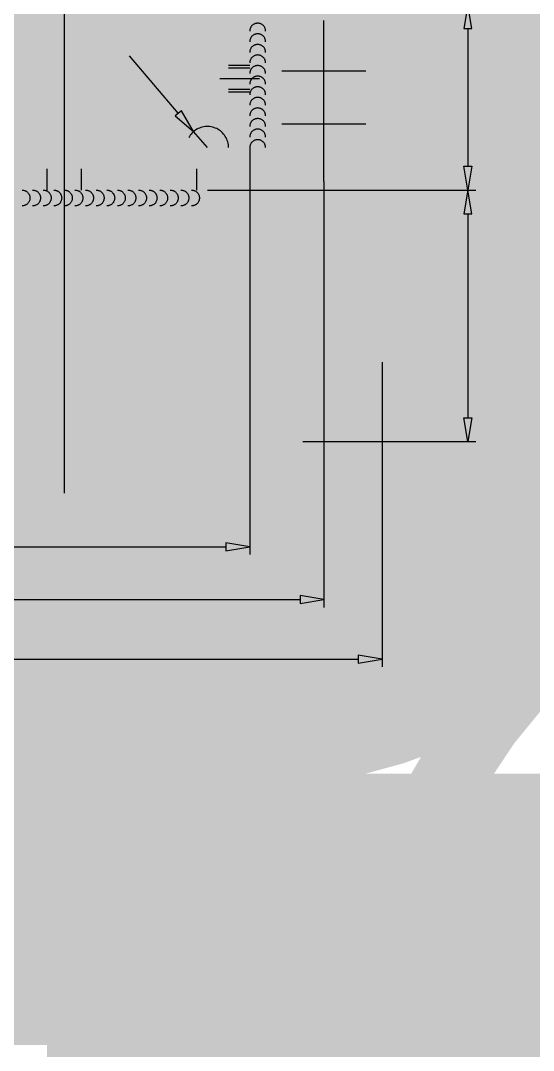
# Model space of a CAD drawing. Extents: x -0.42 to 4.47, y 1.12 to 4.63.
# Drawn here: x 0.605 to 1.207, y 2.684 to 3.892 of the extents above; entities that cross this region are included whole.
import ezdxf

# ---------------------------------------------------------------- set-up
doc = ezdxf.new("R2010")
doc.units = 0
doc.linetypes.add('1', pattern=[50.8, 31.75, -6.35, 6.35, -6.35])
doc.linetypes.add('2', pattern=[15, 12, -3])
doc.layers.get('0').update_dxf_attribs({"linetype": 'CONTINUOUS'})

msp = doc.modelspace()

# ---------------------------------------------------------------- linework, layer by layer
at = {"color": 7, "const_width": 1.415}
for points in [[(0.3148, 3.9262), (0.2838, 3.8952)], [(0.9981, 3.9262), (0.3148, 3.9262)], [(0.9981, 3.9262), (1.0292, 3.8952)], [(1.3435, 3.9262), (1.3746, 3.9262)], [(1.3435, 3.9262), (1.3435, 3.3982)], [(1.3746, 3.9262), (1.3746, 3.3982)], [(0.4391, 3.9107), (0.4391, 3.743)], [(0.4391, 3.9107), (0.4639, 3.9107)], [(0.4639, 3.9107), (0.4639, 3.743)], [(0.849, 3.9107), (0.849, 3.743)], [(0.8739, 3.9107), (0.849, 3.9107)], [(0.8739, 3.9107), (0.8739, 3.743)], [(1.3746, 3.9107), (3.5487, 3.9107)], [(0.2838, 3.4914), (0.2838, 3.8952)], [(1.0292, 3.4914), (1.0292, 3.8952)], [(1.3435, 3.8952), (1.3746, 3.8952)], [(0.3785, 3.8331), (0.3784, 3.8349), (0.3782, 3.8367), (0.3779, 3.8385), (0.3775, 3.8403), (0.3769, 3.8421), (0.3762, 3.8438), (0.3754, 3.8455), (0.3745, 3.847), (0.3734, 3.8486), (0.3723, 3.85), (0.3711, 3.8514), (0.3698, 3.8527), (0.3683, 3.8539), (0.3669, 3.8549), (0.3653, 3.8559), (0.3637, 3.8568), (0.362, 3.8575), (0.3602, 3.8582), (0.3585, 3.8587), (0.3567, 3.8591), (0.3549, 3.8593), (0.353, 3.8594), (0.3512, 3.8594), (0.3493, 3.8593), (0.3475, 3.8591), (0.3457, 3.8587), (0.3439, 3.8582), (0.3422, 3.8575), (0.3405, 3.8568), (0.3389, 3.8559), (0.3373, 3.8549), (0.3358, 3.8539), (0.3344, 3.8527), (0.3331, 3.8514), (0.3319, 3.85), (0.3307, 3.8486), (0.3297, 3.847), (0.3288, 3.8455), (0.328, 3.8438), (0.3273, 3.8421), (0.3267, 3.8403), (0.3263, 3.8385), (0.3259, 3.8367), (0.3257, 3.8331)], [(0.9344, 3.8331), (0.9345, 3.8349), (0.9347, 3.8367), (0.935, 3.8385), (0.9355, 3.8403), (0.936, 3.8421), (0.9367, 3.8438), (0.9375, 3.8455), (0.9384, 3.847), (0.9395, 3.8486), (0.9406, 3.85), (0.9418, 3.8514), (0.9432, 3.8527), (0.9446, 3.8539), (0.9461, 3.8549), (0.9476, 3.8559), (0.9493, 3.8568), (0.9509, 3.8575), (0.9527, 3.8582), (0.9544, 3.8587), (0.9562, 3.8591), (0.9581, 3.8593), (0.9599, 3.8594), (0.9618, 3.8594), (0.9636, 3.8593), (0.9654, 3.8591), (0.9672, 3.8587), (0.969, 3.8582), (0.9707, 3.8575), (0.9724, 3.8568), (0.974, 3.8559), (0.9756, 3.8549), (0.9771, 3.8539), (0.9785, 3.8527), (0.9798, 3.8514), (0.9811, 3.85), (0.9822, 3.8486), (0.9832, 3.847), (0.9841, 3.8455), (0.985, 3.8438), (0.9856, 3.8421), (0.9862, 3.8403), (0.9867, 3.8385), (0.987, 3.8367), (0.9872, 3.8331)], [(0.3257, 3.8331), (0.3257, 3.7709)], [(0.3785, 3.7709), (0.3785, 3.8331)], [(0.9344, 3.7709), (0.9344, 3.8331)], [(0.9872, 3.8331), (0.9872, 3.7709)], [(0.4639, 3.7865), (0.4391, 3.7865)], [(0.8739, 3.7865), (0.849, 3.7865)], [(0.3785, 3.7709), (0.3784, 3.7691), (0.3782, 3.7673), (0.3779, 3.7655), (0.3775, 3.7637), (0.3769, 3.7619), (0.3762, 3.7602), (0.3754, 3.7585), (0.3745, 3.757), (0.3734, 3.7554), (0.3723, 3.754), (0.3711, 3.7526), (0.3698, 3.7513), (0.3683, 3.7501), (0.3669, 3.7491), (0.3653, 3.7481), (0.3637, 3.7472), (0.362, 3.7465), (0.3602, 3.7458), (0.3585, 3.7453), (0.3567, 3.7449), (0.3549, 3.7447), (0.353, 3.7446), (0.3512, 3.7446), (0.3493, 3.7447), (0.3475, 3.7449), (0.3457, 3.7453), (0.3439, 3.7458), (0.3422, 3.7465), (0.3405, 3.7472), (0.3389, 3.7481), (0.3373, 3.7491), (0.3358, 3.7501), (0.3344, 3.7513), (0.3331, 3.7526), (0.3319, 3.754), (0.3307, 3.7554), (0.3297, 3.757), (0.3288, 3.7585), (0.328, 3.7602), (0.3273, 3.7619), (0.3267, 3.7637), (0.3263, 3.7655), (0.3259, 3.7673), (0.3257, 3.7709)], [(0.9344, 3.7709), (0.9345, 3.7691), (0.9347, 3.7673), (0.935, 3.7655), (0.9355, 3.7637), (0.936, 3.7619), (0.9367, 3.7602), (0.9375, 3.7585), (0.9384, 3.757), (0.9395, 3.7554), (0.9406, 3.754), (0.9418, 3.7526), (0.9432, 3.7513), (0.9446, 3.7501), (0.9461, 3.7491), (0.9476, 3.7481), (0.9493, 3.7472), (0.9509, 3.7465), (0.9527, 3.7458), (0.9544, 3.7453), (0.9562, 3.7449), (0.9581, 3.7447), (0.9599, 3.7446), (0.9618, 3.7446), (0.9636, 3.7447), (0.9654, 3.7449), (0.9672, 3.7453), (0.969, 3.7458), (0.9707, 3.7465), (0.9724, 3.7472), (0.974, 3.7481), (0.9756, 3.7491), (0.9771, 3.7501), (0.9785, 3.7513), (0.9798, 3.7526), (0.9811, 3.754), (0.9822, 3.7554), (0.9832, 3.757), (0.9841, 3.7585), (0.985, 3.7602), (0.9856, 3.7619), (0.9862, 3.7637), (0.9867, 3.7655), (0.987, 3.7673), (0.9872, 3.7709)], [(0.4391, 3.743), (0.4392, 3.7395), (0.4395, 3.7361), (0.4401, 3.7327), (0.441, 3.7293), (0.4421, 3.726), (0.4434, 3.7228), (0.4449, 3.7197), (0.4466, 3.7167), (0.4485, 3.7138), (0.4507, 3.711), (0.453, 3.7085), (0.4555, 3.7061), (0.4582, 3.7038), (0.461, 3.7018), (0.4639, 3.7), (0.467, 3.6983), (0.4701, 3.6969), (0.4734, 3.6957), (0.4767, 3.6948), (0.4801, 3.6941), (0.4836, 3.6936), (0.4887, 3.6933)], [(0.4639, 3.743), (0.464, 3.7413), (0.4641, 3.7395), (0.4644, 3.7378), (0.4649, 3.7361), (0.4654, 3.7345), (0.466, 3.7329), (0.4668, 3.7313), (0.4677, 3.7298), (0.4686, 3.7284), (0.4697, 3.727), (0.4709, 3.7257), (0.4721, 3.7245), (0.4735, 3.7234), (0.4749, 3.7224), (0.4763, 3.7215), (0.4779, 3.7207), (0.4794, 3.72), (0.4811, 3.7194), (0.4827, 3.7189), (0.4844, 3.7185), (0.4862, 3.7183), (0.4887, 3.7181)], [(0.849, 3.743), (0.849, 3.7413), (0.8488, 3.7395), (0.8485, 3.7378), (0.8481, 3.7361), (0.8475, 3.7345), (0.8469, 3.7329), (0.8461, 3.7313), (0.8452, 3.7298), (0.8443, 3.7284), (0.8432, 3.727), (0.8421, 3.7257), (0.8408, 3.7245), (0.8395, 3.7234), (0.8381, 3.7224), (0.8366, 3.7215), (0.8351, 3.7207), (0.8335, 3.72), (0.8319, 3.7194), (0.8302, 3.7189), (0.8285, 3.7185), (0.8268, 3.7183), (0.8242, 3.7181)], [(0.8739, 3.743), (0.8737, 3.7395), (0.8734, 3.7361), (0.8728, 3.7327), (0.8719, 3.7293), (0.8709, 3.726), (0.8696, 3.7228), (0.8681, 3.7197), (0.8663, 3.7167), (0.8644, 3.7138), (0.8622, 3.711), (0.8599, 3.7085), (0.8574, 3.7061), (0.8548, 3.7038), (0.852, 3.7018), (0.849, 3.7), (0.846, 3.6983), (0.8428, 3.6969), (0.8395, 3.6957), (0.8362, 3.6948), (0.8328, 3.6941), (0.8294, 3.6936), (0.8242, 3.6933)], [(0.8242, 3.7181), (0.4887, 3.7181)], [(0.8242, 3.6933), (0.4887, 3.6933)], [(1.3746, 3.6933), (3.6729, 3.6933)], [(1.3746, 3.6747), (1.3932, 3.6933)], [(0.3769, 3.3982), (0.2838, 3.4914)], [(0.936, 3.3982), (1.0292, 3.4914)], [(1.3435, 3.4914), (1.3746, 3.4914)], [(0.936, 3.3982), (0.3769, 3.3982)], [(1.3435, 3.3982), (1.3746, 3.3982)], [(1.3435, 3.0087), (1.3435, 2.2633)], [(1.3435, 3.0087), (1.3746, 3.0087)], [(1.3746, 3.0087), (1.3746, 2.2633)], [(1.3435, 2.9777), (1.3746, 2.9777)], [(1.3746, 2.8721), (1.3932, 2.8535)], [(1.3746, 2.8535), (3.6729, 2.8535)], [(1.3746, 2.8286), (3.6729, 2.8286)], [(1.6883, 2.6562), (1.6869, 2.6562), (1.6855, 2.656), (1.6841, 2.6558), (1.6827, 2.6555), (1.6814, 2.655), (1.68, 2.6545), (1.6788, 2.6539), (1.6776, 2.6532), (1.6764, 2.6524), (1.6753, 2.6515), (1.6742, 2.6506), (1.6733, 2.6496), (1.6724, 2.6485), (1.6715, 2.6473), (1.6708, 2.6461), (1.6701, 2.6449), (1.6695, 2.6436), (1.6691, 2.6423), (1.6687, 2.6409), (1.6684, 2.6396), (1.6682, 2.6382), (1.6681, 2.6367), (1.6681, 2.6353), (1.6682, 2.6339), (1.6684, 2.6325), (1.6687, 2.6312), (1.6691, 2.6298), (1.6695, 2.6285), (1.6701, 2.6272), (1.6708, 2.626), (1.6715, 2.6248), (1.6724, 2.6236), (1.6733, 2.6225), (1.6742, 2.6215), (1.6753, 2.6206), (1.6764, 2.6197), (1.6776, 2.6189), (1.6788, 2.6182), (1.68, 2.6176), (1.6814, 2.6171), (1.6827, 2.6166), (1.6841, 2.6163), (1.6855, 2.6161), (1.6883, 2.6159)], [(1.738, 2.6562), (1.6883, 2.6562)], [(1.738, 2.6562), (1.7394, 2.6562), (1.7408, 2.656), (1.7422, 2.6558), (1.7435, 2.6555), (1.7449, 2.655), (1.7462, 2.6545), (1.7474, 2.6539), (1.7487, 2.6532), (1.7498, 2.6524), (1.7509, 2.6515), (1.752, 2.6506), (1.753, 2.6496), (1.7539, 2.6485), (1.7547, 2.6473), (1.7554, 2.6461), (1.7561, 2.6449), (1.7567, 2.6436), (1.7572, 2.6423), (1.7575, 2.6409), (1.7578, 2.6396), (1.758, 2.6382), (1.7581, 2.6367), (1.7581, 2.6353), (1.758, 2.6339), (1.7578, 2.6325), (1.7575, 2.6312), (1.7572, 2.6298), (1.7567, 2.6285), (1.7561, 2.6272), (1.7554, 2.626), (1.7547, 2.6248), (1.7539, 2.6236), (1.753, 2.6225), (1.752, 2.6215), (1.7509, 2.6206), (1.7498, 2.6197), (1.7487, 2.6189), (1.7474, 2.6182), (1.7462, 2.6176), (1.7449, 2.6171), (1.7435, 2.6166), (1.7422, 2.6163), (1.7408, 2.6161), (1.738, 2.6159)], [(1.8746, 2.6562), (1.8732, 2.6562), (1.8718, 2.656), (1.8704, 2.6558), (1.869, 2.6555), (1.8677, 2.655), (1.8664, 2.6545), (1.8651, 2.6539), (1.8639, 2.6532), (1.8627, 2.6524), (1.8616, 2.6515), (1.8606, 2.6506), (1.8596, 2.6496), (1.8587, 2.6485), (1.8579, 2.6473), (1.8571, 2.6461), (1.8565, 2.6449), (1.8559, 2.6436), (1.8554, 2.6423), (1.855, 2.6409), (1.8547, 2.6396), (1.8545, 2.6382), (1.8544, 2.6367), (1.8544, 2.6353), (1.8545, 2.6339), (1.8547, 2.6325), (1.855, 2.6312), (1.8554, 2.6298), (1.8559, 2.6285), (1.8565, 2.6272), (1.8571, 2.626), (1.8579, 2.6248), (1.8587, 2.6236), (1.8596, 2.6225), (1.8606, 2.6215), (1.8616, 2.6206), (1.8627, 2.6197), (1.8639, 2.6189), (1.8651, 2.6182), (1.8664, 2.6176), (1.8677, 2.6171), (1.869, 2.6166), (1.8704, 2.6163), (1.8718, 2.6161), (1.8746, 2.6159)], [(1.9243, 2.6562), (1.8746, 2.6562)], [(1.6883, 2.6159), (1.738, 2.6159)], [(1.8746, 2.6159), (1.9243, 2.6159)], [(1.3746, 2.4435), (3.6729, 2.4435)], [(1.3746, 2.4186), (3.6729, 2.4186)], [(1.3746, 2.4), (1.3932, 2.4186)], [(1.3435, 2.2944), (1.3746, 2.2944)], [(1.3435, 2.2633), (1.3746, 2.2633)]]:
    msp.add_lwpolyline(points, dxfattribs=at)
at = {"color": 1, "linetype": '1'}
for points in [[(0.6565, 3.3377), (0.6565, 4.016)], [(0.9608, 3.7034), (0.9608, 3.892)], [(0.9608, 3.7214), (0.9608, 3.8823)], [(0.9116, 3.8331), (1.01, 3.8331)], [(0.8855, 3.8238), (0.8387, 3.8238)], [(0.9116, 3.7709), (1.01, 3.7709)]]:
    msp.add_lwpolyline(points, dxfattribs=at)
at = {"color": 5}
for points in [[(1.1251, 3.8828), (1.1344, 3.8828), (1.1297, 3.9107), (1.1297, 3.9107), (1.1251, 3.8828)], [(0.8925, 3.8796), (0.8925, 3.8803), (0.8924, 3.8809), (0.8923, 3.8816), (0.8921, 3.8822), (0.8919, 3.8828), (0.8917, 3.8834), (0.8914, 3.884), (0.8911, 3.8846), (0.8907, 3.8851), (0.8903, 3.8856), (0.8899, 3.8861), (0.8894, 3.8866), (0.8889, 3.887), (0.8884, 3.8874), (0.8878, 3.8877), (0.8873, 3.888), (0.8867, 3.8883), (0.8861, 3.8885), (0.8854, 3.8887), (0.8848, 3.8888), (0.8842, 3.8889), (0.8835, 3.889), (0.8829, 3.889), (0.8822, 3.8889), (0.8816, 3.8888), (0.8809, 3.8887), (0.8803, 3.8885), (0.8797, 3.8883), (0.8791, 3.888), (0.8785, 3.8877), (0.878, 3.8874), (0.8775, 3.887), (0.877, 3.8866), (0.8765, 3.8861), (0.8761, 3.8856), (0.8757, 3.8851), (0.8753, 3.8846), (0.875, 3.884), (0.8747, 3.8834), (0.8744, 3.8828), (0.8742, 3.8822), (0.8741, 3.8816), (0.874, 3.8809), (0.8739, 3.8796)], [(1.1297, 3.8828), (1.1297, 3.7212)], [(0.8925, 3.8672), (0.8925, 3.8679), (0.8924, 3.8685), (0.8923, 3.8692), (0.8921, 3.8698), (0.8919, 3.8704), (0.8917, 3.871), (0.8914, 3.8716), (0.8911, 3.8722), (0.8907, 3.8727), (0.8903, 3.8732), (0.8899, 3.8737), (0.8894, 3.8741), (0.8889, 3.8746), (0.8884, 3.8749), (0.8878, 3.8753), (0.8873, 3.8756), (0.8867, 3.8759), (0.8861, 3.8761), (0.8854, 3.8763), (0.8848, 3.8764), (0.8842, 3.8765), (0.8835, 3.8765), (0.8829, 3.8765), (0.8822, 3.8765), (0.8816, 3.8764), (0.8809, 3.8763), (0.8803, 3.8761), (0.8797, 3.8759), (0.8791, 3.8756), (0.8785, 3.8753), (0.878, 3.8749), (0.8775, 3.8746), (0.877, 3.8741), (0.8765, 3.8737), (0.8761, 3.8732), (0.8757, 3.8727), (0.8753, 3.8722), (0.875, 3.8716), (0.8747, 3.871), (0.8744, 3.8704), (0.8742, 3.8698), (0.8741, 3.8692), (0.874, 3.8685), (0.8739, 3.8672)], [(0.8925, 3.8548), (0.8925, 3.8555), (0.8924, 3.8561), (0.8923, 3.8567), (0.8921, 3.8574), (0.8919, 3.858), (0.8917, 3.8586), (0.8914, 3.8592), (0.8911, 3.8597), (0.8907, 3.8603), (0.8903, 3.8608), (0.8899, 3.8613), (0.8894, 3.8617), (0.8889, 3.8621), (0.8884, 3.8625), (0.8878, 3.8629), (0.8873, 3.8632), (0.8867, 3.8634), (0.8861, 3.8637), (0.8854, 3.8638), (0.8848, 3.864), (0.8842, 3.8641), (0.8835, 3.8641), (0.8829, 3.8641), (0.8822, 3.8641), (0.8816, 3.864), (0.8809, 3.8638), (0.8803, 3.8637), (0.8797, 3.8634), (0.8791, 3.8632), (0.8785, 3.8629), (0.878, 3.8625), (0.8775, 3.8621), (0.877, 3.8617), (0.8765, 3.8613), (0.8761, 3.8608), (0.8757, 3.8603), (0.8753, 3.8597), (0.875, 3.8592), (0.8747, 3.8586), (0.8744, 3.858), (0.8742, 3.8574), (0.8741, 3.8567), (0.874, 3.8561), (0.8739, 3.8548)], [(0.7901, 3.7833), (0.733, 3.8509)], [(0.8925, 3.8424), (0.8925, 3.843), (0.8924, 3.8437), (0.8923, 3.8443), (0.8921, 3.8449), (0.8919, 3.8456), (0.8917, 3.8462), (0.8914, 3.8468), (0.8911, 3.8473), (0.8907, 3.8479), (0.8903, 3.8484), (0.8899, 3.8488), (0.8894, 3.8493), (0.8889, 3.8497), (0.8884, 3.8501), (0.8878, 3.8504), (0.8873, 3.8508), (0.8867, 3.851), (0.8861, 3.8512), (0.8854, 3.8514), (0.8848, 3.8516), (0.8842, 3.8516), (0.8835, 3.8517), (0.8829, 3.8517), (0.8822, 3.8516), (0.8816, 3.8516), (0.8809, 3.8514), (0.8803, 3.8512), (0.8797, 3.851), (0.8791, 3.8508), (0.8785, 3.8504), (0.878, 3.8501), (0.8775, 3.8497), (0.877, 3.8493), (0.8765, 3.8488), (0.8761, 3.8484), (0.8757, 3.8479), (0.8753, 3.8473), (0.875, 3.8468), (0.8747, 3.8462), (0.8744, 3.8456), (0.8742, 3.8449), (0.8741, 3.8443), (0.874, 3.8437), (0.8739, 3.8424)], [(0.8925, 3.83), (0.8925, 3.8306), (0.8924, 3.8313), (0.8923, 3.8319), (0.8921, 3.8325), (0.8919, 3.8331), (0.8917, 3.8337), (0.8914, 3.8343), (0.8911, 3.8349), (0.8907, 3.8354), (0.8903, 3.8359), (0.8899, 3.8364), (0.8894, 3.8369), (0.8889, 3.8373), (0.8884, 3.8377), (0.8878, 3.838), (0.8873, 3.8383), (0.8867, 3.8386), (0.8861, 3.8388), (0.8854, 3.839), (0.8848, 3.8391), (0.8842, 3.8392), (0.8835, 3.8393), (0.8829, 3.8393), (0.8822, 3.8392), (0.8816, 3.8391), (0.8809, 3.839), (0.8803, 3.8388), (0.8797, 3.8386), (0.8791, 3.8383), (0.8785, 3.838), (0.878, 3.8377), (0.8775, 3.8373), (0.877, 3.8369), (0.8765, 3.8364), (0.8761, 3.8359), (0.8757, 3.8354), (0.8753, 3.8349), (0.875, 3.8343), (0.8747, 3.8337), (0.8744, 3.8331), (0.8742, 3.8325), (0.8741, 3.8319), (0.874, 3.8313), (0.8739, 3.83)], [(0.8925, 3.8175), (0.8925, 3.8182), (0.8924, 3.8188), (0.8923, 3.8195), (0.8921, 3.8201), (0.8919, 3.8207), (0.8917, 3.8213), (0.8914, 3.8219), (0.8911, 3.8225), (0.8907, 3.823), (0.8903, 3.8235), (0.8899, 3.824), (0.8894, 3.8245), (0.8889, 3.8249), (0.8884, 3.8253), (0.8878, 3.8256), (0.8873, 3.8259), (0.8867, 3.8262), (0.8861, 3.8264), (0.8854, 3.8266), (0.8848, 3.8267), (0.8842, 3.8268), (0.8835, 3.8268), (0.8829, 3.8268), (0.8822, 3.8268), (0.8816, 3.8267), (0.8809, 3.8266), (0.8803, 3.8264), (0.8797, 3.8262), (0.8791, 3.8259), (0.8785, 3.8256), (0.878, 3.8253), (0.8775, 3.8249), (0.877, 3.8245), (0.8765, 3.824), (0.8761, 3.8235), (0.8757, 3.823), (0.8753, 3.8225), (0.875, 3.8219), (0.8747, 3.8213), (0.8744, 3.8207), (0.8742, 3.8201), (0.8741, 3.8195), (0.874, 3.8188), (0.8739, 3.8175)], [(0.8925, 3.8051), (0.8925, 3.8058), (0.8924, 3.8064), (0.8923, 3.807), (0.8921, 3.8077), (0.8919, 3.8083), (0.8917, 3.8089), (0.8914, 3.8095), (0.8911, 3.81), (0.8907, 3.8106), (0.8903, 3.8111), (0.8899, 3.8116), (0.8894, 3.812), (0.8889, 3.8124), (0.8884, 3.8128), (0.8878, 3.8132), (0.8873, 3.8135), (0.8867, 3.8137), (0.8861, 3.814), (0.8854, 3.8141), (0.8848, 3.8143), (0.8842, 3.8144), (0.8835, 3.8144), (0.8829, 3.8144), (0.8822, 3.8144), (0.8816, 3.8143), (0.8809, 3.8141), (0.8803, 3.814), (0.8797, 3.8137), (0.8791, 3.8135), (0.8785, 3.8132), (0.878, 3.8128), (0.8775, 3.8124), (0.877, 3.812), (0.8765, 3.8116), (0.8761, 3.8111), (0.8757, 3.8106), (0.8753, 3.81), (0.875, 3.8095), (0.8747, 3.8089), (0.8744, 3.8083), (0.8742, 3.8077), (0.8741, 3.807), (0.874, 3.8064), (0.8739, 3.8051)], [(0.8925, 3.7927), (0.8925, 3.7933), (0.8924, 3.794), (0.8923, 3.7946), (0.8921, 3.7953), (0.8919, 3.7959), (0.8917, 3.7965), (0.8914, 3.7971), (0.8911, 3.7976), (0.8907, 3.7982), (0.8903, 3.7987), (0.8899, 3.7992), (0.8894, 3.7996), (0.8889, 3.8), (0.8884, 3.8004), (0.8878, 3.8008), (0.8873, 3.8011), (0.8867, 3.8013), (0.8861, 3.8015), (0.8854, 3.8017), (0.8848, 3.8019), (0.8842, 3.802), (0.8835, 3.802), (0.8829, 3.802), (0.8822, 3.802), (0.8816, 3.8019), (0.8809, 3.8017), (0.8803, 3.8015), (0.8797, 3.8013), (0.8791, 3.8011), (0.8785, 3.8008), (0.878, 3.8004), (0.8775, 3.8), (0.877, 3.7996), (0.8765, 3.7992), (0.8761, 3.7987), (0.8757, 3.7982), (0.8753, 3.7976), (0.875, 3.7971), (0.8747, 3.7965), (0.8744, 3.7959), (0.8742, 3.7953), (0.8741, 3.7946), (0.874, 3.794), (0.8739, 3.7927)], [(0.7937, 3.7863), (0.7865, 3.7803), (0.8081, 3.762), (0.8081, 3.762), (0.7937, 3.7863)], [(0.8925, 3.7803), (0.8925, 3.7809), (0.8924, 3.7816), (0.8923, 3.7822), (0.8921, 3.7828), (0.8919, 3.7834), (0.8917, 3.7841), (0.8914, 3.7846), (0.8911, 3.7852), (0.8907, 3.7857), (0.8903, 3.7862), (0.8899, 3.7867), (0.8894, 3.7872), (0.8889, 3.7876), (0.8884, 3.788), (0.8878, 3.7883), (0.8873, 3.7886), (0.8867, 3.7889), (0.8861, 3.7891), (0.8854, 3.7893), (0.8848, 3.7894), (0.8842, 3.7895), (0.8835, 3.7896), (0.8829, 3.7896), (0.8822, 3.7895), (0.8816, 3.7894), (0.8809, 3.7893), (0.8803, 3.7891), (0.8797, 3.7889), (0.8791, 3.7886), (0.8785, 3.7883), (0.878, 3.788), (0.8775, 3.7876), (0.877, 3.7872), (0.8765, 3.7867), (0.8761, 3.7862), (0.8757, 3.7857), (0.8753, 3.7852), (0.875, 3.7846), (0.8747, 3.7841), (0.8744, 3.7834), (0.8742, 3.7828), (0.8741, 3.7822), (0.874, 3.7816), (0.8739, 3.7803)], [(0.8925, 3.7678), (0.8925, 3.7685), (0.8924, 3.7691), (0.8923, 3.7698), (0.8921, 3.7704), (0.8919, 3.771), (0.8917, 3.7716), (0.8914, 3.7722), (0.8911, 3.7728), (0.8907, 3.7733), (0.8903, 3.7738), (0.8899, 3.7743), (0.8894, 3.7748), (0.8889, 3.7752), (0.8884, 3.7756), (0.8878, 3.7759), (0.8873, 3.7762), (0.8867, 3.7765), (0.8861, 3.7767), (0.8854, 3.7769), (0.8848, 3.777), (0.8842, 3.7771), (0.8835, 3.7771), (0.8829, 3.7771), (0.8822, 3.7771), (0.8816, 3.777), (0.8809, 3.7769), (0.8803, 3.7767), (0.8797, 3.7765), (0.8791, 3.7762), (0.8785, 3.7759), (0.878, 3.7756), (0.8775, 3.7752), (0.877, 3.7748), (0.8765, 3.7743), (0.8761, 3.7738), (0.8757, 3.7733), (0.8753, 3.7728), (0.875, 3.7722), (0.8747, 3.7716), (0.8744, 3.771), (0.8742, 3.7704), (0.8741, 3.7698), (0.874, 3.7691), (0.8739, 3.7678)], [(0.849, 3.743), (0.849, 3.7447), (0.8488, 3.7464), (0.8485, 3.7482), (0.8481, 3.7498), (0.8475, 3.7515), (0.8469, 3.7531), (0.8461, 3.7547), (0.8452, 3.7562), (0.8443, 3.7576), (0.8432, 3.759), (0.8421, 3.7603), (0.8408, 3.7615), (0.8395, 3.7626), (0.8381, 3.7636), (0.8366, 3.7645), (0.8351, 3.7653), (0.8335, 3.766), (0.8319, 3.7666), (0.8302, 3.7671), (0.8285, 3.7675), (0.8268, 3.7677), (0.825, 3.7678), (0.8233, 3.7678), (0.8216, 3.7677), (0.8199, 3.7675), (0.8182, 3.7671), (0.8165, 3.7666), (0.8149, 3.766), (0.8133, 3.7653), (0.8118, 3.7645), (0.8103, 3.7636), (0.8089, 3.7626), (0.8076, 3.7615), (0.8063, 3.7603), (0.8051, 3.759), (0.8041, 3.7576), (0.8031, 3.7562), (0.8023, 3.7548)], [(0.8242, 3.743), (0.8081, 3.762)], [(0.8925, 3.7554), (0.8925, 3.7561), (0.8924, 3.7567), (0.8923, 3.7574), (0.8921, 3.758), (0.8919, 3.7586), (0.8917, 3.7592), (0.8914, 3.7598), (0.8911, 3.7604), (0.8907, 3.7609), (0.8903, 3.7614), (0.8899, 3.7619), (0.8894, 3.7623), (0.8889, 3.7628), (0.8884, 3.7631), (0.8878, 3.7635), (0.8873, 3.7638), (0.8867, 3.7641), (0.8861, 3.7643), (0.8854, 3.7645), (0.8848, 3.7646), (0.8842, 3.7647), (0.8835, 3.7647), (0.8829, 3.7647), (0.8822, 3.7647), (0.8816, 3.7646), (0.8809, 3.7645), (0.8803, 3.7643), (0.8797, 3.7641), (0.8791, 3.7638), (0.8785, 3.7635), (0.878, 3.7631), (0.8775, 3.7628), (0.877, 3.7623), (0.8765, 3.7619), (0.8761, 3.7614), (0.8757, 3.7609), (0.8753, 3.7604), (0.875, 3.7598), (0.8747, 3.7592), (0.8744, 3.7586), (0.8742, 3.758), (0.8741, 3.7574), (0.874, 3.7567), (0.8739, 3.7554)], [(0.8925, 3.743), (0.8925, 3.7436), (0.8924, 3.7443), (0.8923, 3.7449), (0.8921, 3.7456), (0.8919, 3.7462), (0.8917, 3.7468), (0.8914, 3.7474), (0.8911, 3.7479), (0.8907, 3.7485), (0.8903, 3.749), (0.8899, 3.7495), (0.8894, 3.7499), (0.8889, 3.7503), (0.8884, 3.7507), (0.8878, 3.7511), (0.8873, 3.7514), (0.8867, 3.7516), (0.8861, 3.7519), (0.8854, 3.752), (0.8848, 3.7522), (0.8842, 3.7523), (0.8835, 3.7523), (0.8829, 3.7523), (0.8822, 3.7523), (0.8816, 3.7522), (0.8809, 3.752), (0.8803, 3.7519), (0.8797, 3.7516), (0.8791, 3.7514), (0.8785, 3.7511), (0.878, 3.7507), (0.8775, 3.7503), (0.877, 3.7499), (0.8765, 3.7495), (0.8761, 3.749), (0.8757, 3.7485), (0.8753, 3.7479), (0.875, 3.7474), (0.8747, 3.7468), (0.8744, 3.7462), (0.8742, 3.7456), (0.8741, 3.7449), (0.874, 3.7443), (0.8739, 3.743)], [(0.8739, 3.743), (0.8739, 3.2657)], [(1.1251, 3.7212), (1.1344, 3.7212), (1.1297, 3.6933), (1.1297, 3.6933), (1.1251, 3.7212)], [(0.9608, 3.7034), (0.9608, 3.2037)], [(0.6068, 3.6933), (0.6074, 3.6933), (0.6081, 3.6932), (0.6087, 3.6931), (0.6093, 3.6929), (0.61, 3.6927), (0.6106, 3.6925), (0.6111, 3.6922), (0.6117, 3.6919), (0.6122, 3.6915), (0.6128, 3.6911), (0.6132, 3.6907), (0.6137, 3.6902), (0.6141, 3.6897), (0.6145, 3.6892), (0.6148, 3.6886), (0.6151, 3.6881), (0.6154, 3.6875), (0.6156, 3.6869), (0.6158, 3.6862), (0.6159, 3.6856), (0.616, 3.685), (0.6161, 3.6843), (0.6161, 3.6837), (0.616, 3.683), (0.6159, 3.6824), (0.6158, 3.6817), (0.6156, 3.6811), (0.6154, 3.6805), (0.6151, 3.6799), (0.6148, 3.6793), (0.6145, 3.6788), (0.6141, 3.6782), (0.6137, 3.6777), (0.6132, 3.6773), (0.6128, 3.6768), (0.6122, 3.6764), (0.6117, 3.6761), (0.6111, 3.6758), (0.6106, 3.6755), (0.61, 3.6752), (0.6093, 3.675), (0.6087, 3.6749), (0.6081, 3.6748), (0.6068, 3.6747)], [(0.6192, 3.6933), (0.6198, 3.6933), (0.6205, 3.6932), (0.6211, 3.6931), (0.6218, 3.6929), (0.6224, 3.6927), (0.623, 3.6925), (0.6236, 3.6922), (0.6241, 3.6919), (0.6247, 3.6915), (0.6252, 3.6911), (0.6257, 3.6907), (0.6261, 3.6902), (0.6265, 3.6897), (0.6269, 3.6892), (0.6273, 3.6886), (0.6276, 3.6881), (0.6278, 3.6875), (0.6281, 3.6869), (0.6282, 3.6862), (0.6284, 3.6856), (0.6285, 3.685), (0.6285, 3.6843), (0.6285, 3.6837), (0.6285, 3.683), (0.6284, 3.6824), (0.6282, 3.6817), (0.6281, 3.6811), (0.6278, 3.6805), (0.6276, 3.6799), (0.6273, 3.6793), (0.6269, 3.6788), (0.6265, 3.6782), (0.6261, 3.6777), (0.6257, 3.6773), (0.6252, 3.6768), (0.6247, 3.6764), (0.6241, 3.6761), (0.6236, 3.6758), (0.623, 3.6755), (0.6224, 3.6752), (0.6218, 3.675), (0.6211, 3.6749), (0.6205, 3.6748), (0.6192, 3.6747)], [(0.6316, 3.6933), (0.6323, 3.6933), (0.6329, 3.6932), (0.6336, 3.6931), (0.6342, 3.6929), (0.6348, 3.6927), (0.6354, 3.6925), (0.636, 3.6922), (0.6366, 3.6919), (0.6371, 3.6915), (0.6376, 3.6911), (0.6381, 3.6907), (0.6385, 3.6902), (0.639, 3.6897), (0.6393, 3.6892), (0.6397, 3.6886), (0.64, 3.6881), (0.6403, 3.6875), (0.6405, 3.6869), (0.6407, 3.6862), (0.6408, 3.6856), (0.6409, 3.685), (0.6409, 3.6843), (0.6409, 3.6837), (0.6409, 3.683), (0.6408, 3.6824), (0.6407, 3.6817), (0.6405, 3.6811), (0.6403, 3.6805), (0.64, 3.6799), (0.6397, 3.6793), (0.6393, 3.6788), (0.639, 3.6782), (0.6385, 3.6777), (0.6381, 3.6773), (0.6376, 3.6768), (0.6371, 3.6764), (0.6366, 3.6761), (0.636, 3.6758), (0.6354, 3.6755), (0.6348, 3.6752), (0.6342, 3.675), (0.6336, 3.6749), (0.6329, 3.6748), (0.6316, 3.6747)], [(0.644, 3.6933), (0.6447, 3.6933), (0.6453, 3.6932), (0.646, 3.6931), (0.6466, 3.6929), (0.6472, 3.6927), (0.6478, 3.6925), (0.6484, 3.6922), (0.649, 3.6919), (0.6495, 3.6915), (0.65, 3.6911), (0.6505, 3.6907), (0.651, 3.6902), (0.6514, 3.6897), (0.6518, 3.6892), (0.6521, 3.6886), (0.6524, 3.6881), (0.6527, 3.6875), (0.6529, 3.6869), (0.6531, 3.6862), (0.6532, 3.6856), (0.6533, 3.685), (0.6534, 3.6843), (0.6534, 3.6837), (0.6533, 3.683), (0.6532, 3.6824), (0.6531, 3.6817), (0.6529, 3.6811), (0.6527, 3.6805), (0.6524, 3.6799), (0.6521, 3.6793), (0.6518, 3.6788), (0.6514, 3.6782), (0.651, 3.6777), (0.6505, 3.6773), (0.65, 3.6768), (0.6495, 3.6764), (0.649, 3.6761), (0.6484, 3.6758), (0.6478, 3.6755), (0.6472, 3.6752), (0.6466, 3.675), (0.646, 3.6749), (0.6453, 3.6748), (0.644, 3.6747)], [(0.6565, 3.6933), (0.6571, 3.6933), (0.6578, 3.6932), (0.6584, 3.6931), (0.659, 3.6929), (0.6596, 3.6927), (0.6603, 3.6925), (0.6608, 3.6922), (0.6614, 3.6919), (0.6619, 3.6915), (0.6625, 3.6911), (0.6629, 3.6907), (0.6634, 3.6902), (0.6638, 3.6897), (0.6642, 3.6892), (0.6645, 3.6886), (0.6648, 3.6881), (0.6651, 3.6875), (0.6653, 3.6869), (0.6655, 3.6862), (0.6656, 3.6856), (0.6657, 3.685), (0.6658, 3.6843), (0.6658, 3.6837), (0.6657, 3.683), (0.6656, 3.6824), (0.6655, 3.6817), (0.6653, 3.6811), (0.6651, 3.6805), (0.6648, 3.6799), (0.6645, 3.6793), (0.6642, 3.6788), (0.6638, 3.6782), (0.6634, 3.6777), (0.6629, 3.6773), (0.6625, 3.6768), (0.6619, 3.6764), (0.6614, 3.6761), (0.6608, 3.6758), (0.6603, 3.6755), (0.6596, 3.6752), (0.659, 3.675), (0.6584, 3.6749), (0.6578, 3.6748), (0.6565, 3.6747)], [(0.6689, 3.6933), (0.6695, 3.6933), (0.6702, 3.6932), (0.6708, 3.6931), (0.6715, 3.6929), (0.6721, 3.6927), (0.6727, 3.6925), (0.6733, 3.6922), (0.6738, 3.6919), (0.6744, 3.6915), (0.6749, 3.6911), (0.6754, 3.6907), (0.6758, 3.6902), (0.6762, 3.6897), (0.6766, 3.6892), (0.677, 3.6886), (0.6773, 3.6881), (0.6775, 3.6875), (0.6777, 3.6869), (0.6779, 3.6862), (0.6781, 3.6856), (0.6782, 3.685), (0.6782, 3.6843), (0.6782, 3.6837), (0.6782, 3.683), (0.6781, 3.6824), (0.6779, 3.6817), (0.6777, 3.6811), (0.6775, 3.6805), (0.6773, 3.6799), (0.677, 3.6793), (0.6766, 3.6788), (0.6762, 3.6782), (0.6758, 3.6777), (0.6754, 3.6773), (0.6749, 3.6768), (0.6744, 3.6764), (0.6738, 3.6761), (0.6733, 3.6758), (0.6727, 3.6755), (0.6721, 3.6752), (0.6715, 3.675), (0.6708, 3.6749), (0.6702, 3.6748), (0.6689, 3.6747)], [(0.6813, 3.6933), (0.682, 3.6933), (0.6826, 3.6932), (0.6832, 3.6931), (0.6839, 3.6929), (0.6845, 3.6927), (0.6851, 3.6925), (0.6857, 3.6922), (0.6862, 3.6919), (0.6868, 3.6915), (0.6873, 3.6911), (0.6878, 3.6907), (0.6882, 3.6902), (0.6887, 3.6897), (0.689, 3.6892), (0.6894, 3.6886), (0.6897, 3.6881), (0.6899, 3.6875), (0.6902, 3.6869), (0.6903, 3.6862), (0.6905, 3.6856), (0.6906, 3.685), (0.6906, 3.6843), (0.6906, 3.6837), (0.6906, 3.683), (0.6905, 3.6824), (0.6903, 3.6817), (0.6902, 3.6811), (0.6899, 3.6805), (0.6897, 3.6799), (0.6894, 3.6793), (0.689, 3.6788), (0.6887, 3.6782), (0.6882, 3.6777), (0.6878, 3.6773), (0.6873, 3.6768), (0.6868, 3.6764), (0.6862, 3.6761), (0.6857, 3.6758), (0.6851, 3.6755), (0.6845, 3.6752), (0.6839, 3.675), (0.6832, 3.6749), (0.6826, 3.6748), (0.6813, 3.6747)], [(0.6937, 3.6933), (0.6944, 3.6933), (0.695, 3.6932), (0.6957, 3.6931), (0.6963, 3.6929), (0.6969, 3.6927), (0.6975, 3.6925), (0.6981, 3.6922), (0.6987, 3.6919), (0.6992, 3.6915), (0.6997, 3.6911), (0.7002, 3.6907), (0.7007, 3.6902), (0.7011, 3.6897), (0.7015, 3.6892), (0.7018, 3.6886), (0.7021, 3.6881), (0.7024, 3.6875), (0.7026, 3.6869), (0.7028, 3.6862), (0.7029, 3.6856), (0.703, 3.685), (0.703, 3.6843), (0.703, 3.6837), (0.703, 3.683), (0.7029, 3.6824), (0.7028, 3.6817), (0.7026, 3.6811), (0.7024, 3.6805), (0.7021, 3.6799), (0.7018, 3.6793), (0.7015, 3.6788), (0.7011, 3.6782), (0.7007, 3.6777), (0.7002, 3.6773), (0.6997, 3.6768), (0.6992, 3.6764), (0.6987, 3.6761), (0.6981, 3.6758), (0.6975, 3.6755), (0.6969, 3.6752), (0.6963, 3.675), (0.6957, 3.6749), (0.695, 3.6748), (0.6937, 3.6747)], [(0.7062, 3.6933), (0.7068, 3.6933), (0.7075, 3.6932), (0.7081, 3.6931), (0.7087, 3.6929), (0.7093, 3.6927), (0.7099, 3.6925), (0.7105, 3.6922), (0.7111, 3.6919), (0.7116, 3.6915), (0.7121, 3.6911), (0.7126, 3.6907), (0.7131, 3.6902), (0.7135, 3.6897), (0.7139, 3.6892), (0.7142, 3.6886), (0.7145, 3.6881), (0.7148, 3.6875), (0.715, 3.6869), (0.7152, 3.6862), (0.7153, 3.6856), (0.7154, 3.685), (0.7155, 3.6843), (0.7155, 3.6837), (0.7154, 3.683), (0.7153, 3.6824), (0.7152, 3.6817), (0.715, 3.6811), (0.7148, 3.6805), (0.7145, 3.6799), (0.7142, 3.6793), (0.7139, 3.6788), (0.7135, 3.6782), (0.7131, 3.6777), (0.7126, 3.6773), (0.7121, 3.6768), (0.7116, 3.6764), (0.7111, 3.6761), (0.7105, 3.6758), (0.7099, 3.6755), (0.7093, 3.6752), (0.7087, 3.675), (0.7081, 3.6749), (0.7075, 3.6748), (0.7062, 3.6747)], [(0.7186, 3.6933), (0.7192, 3.6933), (0.7199, 3.6932), (0.7205, 3.6931), (0.7211, 3.6929), (0.7218, 3.6927), (0.7224, 3.6925), (0.723, 3.6922), (0.7235, 3.6919), (0.7241, 3.6915), (0.7246, 3.6911), (0.7251, 3.6907), (0.7255, 3.6902), (0.7259, 3.6897), (0.7263, 3.6892), (0.7266, 3.6886), (0.727, 3.6881), (0.7272, 3.6875), (0.7274, 3.6869), (0.7276, 3.6862), (0.7278, 3.6856), (0.7278, 3.685), (0.7279, 3.6843), (0.7279, 3.6837), (0.7278, 3.683), (0.7278, 3.6824), (0.7276, 3.6817), (0.7274, 3.6811), (0.7272, 3.6805), (0.727, 3.6799), (0.7266, 3.6793), (0.7263, 3.6788), (0.7259, 3.6782), (0.7255, 3.6777), (0.7251, 3.6773), (0.7246, 3.6768), (0.7241, 3.6764), (0.7235, 3.6761), (0.723, 3.6758), (0.7224, 3.6755), (0.7218, 3.6752), (0.7211, 3.675), (0.7205, 3.6749), (0.7199, 3.6748), (0.7186, 3.6747)], [(0.731, 3.6933), (0.7317, 3.6933), (0.7323, 3.6932), (0.7329, 3.6931), (0.7336, 3.6929), (0.7342, 3.6927), (0.7348, 3.6925), (0.7354, 3.6922), (0.7359, 3.6919), (0.7365, 3.6915), (0.737, 3.6911), (0.7375, 3.6907), (0.7379, 3.6902), (0.7383, 3.6897), (0.7387, 3.6892), (0.7391, 3.6886), (0.7394, 3.6881), (0.7396, 3.6875), (0.7399, 3.6869), (0.74, 3.6862), (0.7402, 3.6856), (0.7403, 3.685), (0.7403, 3.6843), (0.7403, 3.6837), (0.7403, 3.683), (0.7402, 3.6824), (0.74, 3.6817), (0.7399, 3.6811), (0.7396, 3.6805), (0.7394, 3.6799), (0.7391, 3.6793), (0.7387, 3.6788), (0.7383, 3.6782), (0.7379, 3.6777), (0.7375, 3.6773), (0.737, 3.6768), (0.7365, 3.6764), (0.7359, 3.6761), (0.7354, 3.6758), (0.7348, 3.6755), (0.7342, 3.6752), (0.7336, 3.675), (0.7329, 3.6749), (0.7323, 3.6748), (0.731, 3.6747)], [(0.7434, 3.6933), (0.7441, 3.6933), (0.7447, 3.6932), (0.7454, 3.6931), (0.746, 3.6929), (0.7466, 3.6927), (0.7472, 3.6925), (0.7478, 3.6922), (0.7484, 3.6919), (0.7489, 3.6915), (0.7494, 3.6911), (0.7499, 3.6907), (0.7504, 3.6902), (0.7508, 3.6897), (0.7512, 3.6892), (0.7515, 3.6886), (0.7518, 3.6881), (0.7521, 3.6875), (0.7523, 3.6869), (0.7525, 3.6862), (0.7526, 3.6856), (0.7527, 3.685), (0.7527, 3.6843), (0.7527, 3.6837), (0.7527, 3.683), (0.7526, 3.6824), (0.7525, 3.6817), (0.7523, 3.6811), (0.7521, 3.6805), (0.7518, 3.6799), (0.7515, 3.6793), (0.7512, 3.6788), (0.7508, 3.6782), (0.7504, 3.6777), (0.7499, 3.6773), (0.7494, 3.6768), (0.7489, 3.6764), (0.7484, 3.6761), (0.7478, 3.6758), (0.7472, 3.6755), (0.7466, 3.6752), (0.746, 3.675), (0.7454, 3.6749), (0.7447, 3.6748), (0.7434, 3.6747)], [(0.7558, 3.6933), (0.7565, 3.6933), (0.7571, 3.6932), (0.7578, 3.6931), (0.7584, 3.6929), (0.759, 3.6927), (0.7596, 3.6925), (0.7602, 3.6922), (0.7608, 3.6919), (0.7613, 3.6915), (0.7618, 3.6911), (0.7623, 3.6907), (0.7628, 3.6902), (0.7632, 3.6897), (0.7636, 3.6892), (0.7639, 3.6886), (0.7642, 3.6881), (0.7645, 3.6875), (0.7647, 3.6869), (0.7649, 3.6862), (0.765, 3.6856), (0.7651, 3.685), (0.7652, 3.6843), (0.7652, 3.6837), (0.7651, 3.683), (0.765, 3.6824), (0.7649, 3.6817), (0.7647, 3.6811), (0.7645, 3.6805), (0.7642, 3.6799), (0.7639, 3.6793), (0.7636, 3.6788), (0.7632, 3.6782), (0.7628, 3.6777), (0.7623, 3.6773), (0.7618, 3.6768), (0.7613, 3.6764), (0.7608, 3.6761), (0.7602, 3.6758), (0.7596, 3.6755), (0.759, 3.6752), (0.7584, 3.675), (0.7578, 3.6749), (0.7571, 3.6748), (0.7558, 3.6747)], [(0.7683, 3.6933), (0.7689, 3.6933), (0.7696, 3.6932), (0.7702, 3.6931), (0.7708, 3.6929), (0.7715, 3.6927), (0.7721, 3.6925), (0.7726, 3.6922), (0.7732, 3.6919), (0.7737, 3.6915), (0.7743, 3.6911), (0.7747, 3.6907), (0.7752, 3.6902), (0.7756, 3.6897), (0.776, 3.6892), (0.7763, 3.6886), (0.7766, 3.6881), (0.7769, 3.6875), (0.7771, 3.6869), (0.7773, 3.6862), (0.7774, 3.6856), (0.7775, 3.685), (0.7776, 3.6843), (0.7776, 3.6837), (0.7775, 3.683), (0.7774, 3.6824), (0.7773, 3.6817), (0.7771, 3.6811), (0.7769, 3.6805), (0.7766, 3.6799), (0.7763, 3.6793), (0.776, 3.6788), (0.7756, 3.6782), (0.7752, 3.6777), (0.7747, 3.6773), (0.7743, 3.6768), (0.7737, 3.6764), (0.7732, 3.6761), (0.7726, 3.6758), (0.7721, 3.6755), (0.7715, 3.6752), (0.7708, 3.675), (0.7702, 3.6749), (0.7696, 3.6748), (0.7683, 3.6747)], [(0.7807, 3.6933), (0.7813, 3.6933), (0.782, 3.6932), (0.7826, 3.6931), (0.7833, 3.6929), (0.7839, 3.6927), (0.7845, 3.6925), (0.7851, 3.6922), (0.7856, 3.6919), (0.7862, 3.6915), (0.7867, 3.6911), (0.7872, 3.6907), (0.7876, 3.6902), (0.788, 3.6897), (0.7884, 3.6892), (0.7888, 3.6886), (0.7891, 3.6881), (0.7893, 3.6875), (0.7896, 3.6869), (0.7897, 3.6862), (0.7899, 3.6856), (0.79, 3.685), (0.79, 3.6843), (0.79, 3.6837), (0.79, 3.683), (0.7899, 3.6824), (0.7897, 3.6817), (0.7896, 3.6811), (0.7893, 3.6805), (0.7891, 3.6799), (0.7888, 3.6793), (0.7884, 3.6788), (0.788, 3.6782), (0.7876, 3.6777), (0.7872, 3.6773), (0.7867, 3.6768), (0.7862, 3.6764), (0.7856, 3.6761), (0.7851, 3.6758), (0.7845, 3.6755), (0.7839, 3.6752), (0.7833, 3.675), (0.7826, 3.6749), (0.782, 3.6748), (0.7807, 3.6747)], [(0.7931, 3.6933), (0.7938, 3.6933), (0.7944, 3.6932), (0.7951, 3.6931), (0.7957, 3.6929), (0.7963, 3.6927), (0.7969, 3.6925), (0.7975, 3.6922), (0.7981, 3.6919), (0.7986, 3.6915), (0.7991, 3.6911), (0.7996, 3.6907), (0.8, 3.6902), (0.8005, 3.6897), (0.8008, 3.6892), (0.8012, 3.6886), (0.8015, 3.6881), (0.8018, 3.6875), (0.802, 3.6869), (0.8022, 3.6862), (0.8023, 3.6856), (0.8024, 3.685), (0.8024, 3.6843), (0.8024, 3.6837), (0.8024, 3.683), (0.8023, 3.6824), (0.8022, 3.6817), (0.802, 3.6811), (0.8018, 3.6805), (0.8015, 3.6799), (0.8012, 3.6793), (0.8008, 3.6788), (0.8005, 3.6782), (0.8, 3.6777), (0.7996, 3.6773), (0.7991, 3.6768), (0.7986, 3.6764), (0.7981, 3.6761), (0.7975, 3.6758), (0.7969, 3.6755), (0.7963, 3.6752), (0.7957, 3.675), (0.7951, 3.6749), (0.7944, 3.6748), (0.7931, 3.6747)], [(0.8055, 3.6933), (0.8062, 3.6933), (0.8068, 3.6932), (0.8075, 3.6931), (0.8081, 3.6929), (0.8087, 3.6927), (0.8093, 3.6925), (0.8099, 3.6922), (0.8105, 3.6919), (0.811, 3.6915), (0.8115, 3.6911), (0.812, 3.6907), (0.8125, 3.6902), (0.8129, 3.6897), (0.8133, 3.6892), (0.8136, 3.6886), (0.8139, 3.6881), (0.8142, 3.6875), (0.8144, 3.6869), (0.8146, 3.6862), (0.8147, 3.6856), (0.8148, 3.685), (0.8149, 3.6843), (0.8149, 3.6837), (0.8148, 3.683), (0.8147, 3.6824), (0.8146, 3.6817), (0.8144, 3.6811), (0.8142, 3.6805), (0.8139, 3.6799), (0.8136, 3.6793), (0.8133, 3.6788), (0.8129, 3.6782), (0.8125, 3.6777), (0.812, 3.6773), (0.8115, 3.6768), (0.811, 3.6764), (0.8105, 3.6761), (0.8099, 3.6758), (0.8093, 3.6755), (0.8087, 3.6752), (0.8081, 3.675), (0.8075, 3.6749), (0.8068, 3.6748), (0.8055, 3.6747)], [(0.8242, 3.6933), (1.139, 3.6933)], [(0.8242, 3.6933), (1.139, 3.6933)], [(1.1251, 3.6653), (1.1344, 3.6653), (1.1297, 3.6933), (1.1297, 3.6933), (1.1251, 3.6653)], [(1.1297, 3.6653), (1.1297, 3.4262)], [(1.0292, 3.4914), (1.0292, 3.1339)], [(1.1251, 3.4262), (1.1344, 3.4262), (1.1297, 3.3982), (1.1297, 3.3982), (1.1251, 3.4262)], [(0.936, 3.3982), (1.139, 3.3982)], [(0.467, 3.275), (0.8459, 3.275)], [(0.8459, 3.2796), (0.8459, 3.2703), (0.8739, 3.275), (0.8739, 3.275), (0.8459, 3.2796)], [(0.38, 3.213), (0.9329, 3.213)], [(0.9329, 3.2177), (0.9329, 3.2084), (0.9608, 3.213), (0.9608, 3.213), (0.9329, 3.2177)], [(0.3117, 3.1432), (1.0012, 3.1432)], [(1.0012, 3.1479), (1.0012, 3.1385), (1.0292, 3.1432), (1.0292, 3.1432), (1.0012, 3.1479)]]:
    msp.add_lwpolyline(points, dxfattribs=at)
at = {"color": 5, "const_width": 0.00000000621}
for points in [[(0.7452, 3.851), (0.7665, 3.869), (0.7737, 3.8605), (0.7764, 3.8561), (0.7762, 3.8523), (0.7737, 3.8487), (0.7687, 3.8468), (0.7633, 3.8492), (0.7635, 3.8468), (0.7624, 3.8423), (0.7595, 3.834), (0.7568, 3.8372), (0.7591, 3.8435), (0.7604, 3.8479), (0.7608, 3.8504), (0.7604, 3.852), (0.7593, 3.8535), (0.7568, 3.8565), (0.7473, 3.8484), (0.7452, 3.851)], [(0.7638, 3.8531), (0.7666, 3.8507), (0.7691, 3.8503), (0.7714, 3.8514), (0.7731, 3.8545), (0.7714, 3.8584), (0.7663, 3.8645), (0.7592, 3.8585), (0.7638, 3.8531)], [(0.7671, 3.825), (0.7722, 3.8293), (0.7651, 3.8377), (0.7676, 3.8397), (0.7888, 3.8426), (0.7904, 3.8407), (0.7766, 3.829), (0.7788, 3.8264), (0.7764, 3.8244), (0.7742, 3.827), (0.7691, 3.8227), (0.7671, 3.825)], [(0.7842, 3.8395), (0.7695, 3.8374), (0.7746, 3.8314), (0.7842, 3.8395)], [(1.1131, 3.802), (1.1128, 3.8052), (1.1167, 3.8069), (1.118, 3.8101), (1.1162, 3.8138), (1.1112, 3.8154), (1.1066, 3.8139), (1.1049, 3.81), (1.1056, 3.8073), (1.1076, 3.8054), (1.1072, 3.8025), (1.0928, 3.805), (1.0928, 3.8175), (1.0961, 3.8175), (1.0961, 3.8074), (1.1036, 3.8061), (1.1019, 3.8108), (1.1044, 3.8164), (1.1109, 3.8187), (1.1175, 3.8167), (1.1209, 3.8101), (1.1187, 3.8045), (1.1131, 3.802)], [(1.113, 3.7825), (1.1126, 3.7855), (1.1168, 3.7874), (1.118, 3.7905), (1.1164, 3.7942), (1.1122, 3.7957), (1.1083, 3.7943), (1.1068, 3.7907), (1.1072, 3.7885), (1.1041, 3.7889), (1.103, 3.7929), (1.0995, 3.7945), (1.0964, 3.7934), (1.0951, 3.7904), (1.0964, 3.7874), (1.1002, 3.7859), (1.0996, 3.7828), (1.0942, 3.7853), (1.0923, 3.7903), (1.0933, 3.7941), (1.096, 3.7968), (1.0996, 3.7977), (1.1029, 3.7968), (1.1053, 3.7942), (1.1076, 3.7977), (1.1121, 3.7989), (1.1183, 3.7965), (1.1209, 3.7905), (1.1187, 3.785), (1.113, 3.7825)], [(1.1131, 3.5614), (1.1128, 3.5647), (1.1167, 3.5664), (1.118, 3.5695), (1.1162, 3.5733), (1.1112, 3.5748), (1.1066, 3.5734), (1.1049, 3.5695), (1.1056, 3.5668), (1.1076, 3.5649), (1.1072, 3.562), (1.0928, 3.5644), (1.0928, 3.5769), (1.0961, 3.5769), (1.0961, 3.5669), (1.1036, 3.5655), (1.1019, 3.5703), (1.1044, 3.5759), (1.1109, 3.5781), (1.1175, 3.5761), (1.1209, 3.5695), (1.1187, 3.5639), (1.1131, 3.5614)], [(1.1204, 3.5534), (1.1165, 3.5534), (1.1165, 3.5569), (1.1204, 3.5569), (1.1204, 3.5534)], [(1.0961, 3.5323), (1.0928, 3.5323), (1.0928, 3.5486), (1.0955, 3.5486), (1.103, 3.5439), (1.1127, 3.5402), (1.1204, 3.539), (1.1204, 3.5359), (1.1124, 3.537), (1.1034, 3.5402), (1.0961, 3.5447), (1.0961, 3.5323)], [(1.1204, 3.5225), (1.1137, 3.5225), (1.1137, 3.5116), (1.1106, 3.5116), (1.0924, 3.523), (1.0924, 3.5256), (1.1106, 3.5256), (1.1106, 3.529), (1.1137, 3.529), (1.1137, 3.5256), (1.1204, 3.5256), (1.1204, 3.5225)], [(1.098, 3.5225), (1.1106, 3.5146), (1.1106, 3.5225), (1.098, 3.5225)], [(0.6366, 3.3086), (0.6366, 3.3119), (0.6529, 3.3119), (0.6529, 3.3092), (0.6481, 3.3017), (0.6445, 3.292), (0.6433, 3.2843), (0.6401, 3.2843), (0.6413, 3.2923), (0.6445, 3.3013), (0.6489, 3.3086), (0.6366, 3.3086)], [(0.656, 3.2981), (0.6569, 3.3061), (0.6596, 3.3107), (0.6642, 3.3124), (0.6677, 3.3115), (0.6702, 3.3088), (0.6718, 3.3047), (0.6724, 3.2981), (0.6715, 3.2901), (0.6687, 3.2855), (0.6642, 3.2838), (0.6585, 3.2867), (0.656, 3.2981)], [(0.6591, 3.2981), (0.6606, 3.2889), (0.6642, 3.2866), (0.6677, 3.2889), (0.6692, 3.2981), (0.6677, 3.3073), (0.6641, 3.3095), (0.6607, 3.3075), (0.6591, 3.2981)], [(0.633, 3.3007), (0.6164, 3.3007), (0.6164, 3.3039), (0.633, 3.3039), (0.633, 3.3007)], [(0.6926, 3.3007), (0.676, 3.3007), (0.676, 3.3039), (0.6926, 3.3039), (0.6926, 3.3007)], [(0.6164, 3.2922), (0.6164, 3.2954), (0.633, 3.2954), (0.633, 3.2922), (0.6164, 3.2922)], [(0.676, 3.2922), (0.676, 3.2954), (0.6926, 3.2954), (0.6926, 3.2922), (0.676, 3.2922)], [(0.6369, 3.2288), (0.6399, 3.2291), (0.6413, 3.2258), (0.644, 3.2247), (0.6465, 3.2254), (0.6483, 3.2274), (0.6494, 3.2306), (0.6499, 3.2348), (0.6499, 3.2355), (0.6473, 3.2329), (0.6439, 3.2318), (0.6386, 3.2344), (0.6364, 3.241), (0.6387, 3.2478), (0.6443, 3.2504), (0.6488, 3.249), (0.6519, 3.2448), (0.653, 3.2369), (0.6519, 3.2284), (0.6488, 3.2235), (0.644, 3.2219), (0.6391, 3.2237), (0.6369, 3.2288)], [(0.6607, 3.2375), (0.6579, 3.2397), (0.6569, 3.2432), (0.6589, 3.2483), (0.6642, 3.2504), (0.6695, 3.2483), (0.6715, 3.2431), (0.6706, 3.2397), (0.6678, 3.2375), (0.6713, 3.2348), (0.6725, 3.2303), (0.6702, 3.2243), (0.6642, 3.2219), (0.6582, 3.2243), (0.6559, 3.2304), (0.6572, 3.235), (0.6607, 3.2375)], [(0.633, 3.2388), (0.6164, 3.2388), (0.6164, 3.242), (0.633, 3.242), (0.633, 3.2388)], [(0.6495, 3.2412), (0.6481, 3.2458), (0.6447, 3.2476), (0.6411, 3.2457), (0.6396, 3.2409), (0.641, 3.2365), (0.6446, 3.2349), (0.6481, 3.2365), (0.6495, 3.2412)], [(0.6601, 3.2433), (0.6613, 3.2401), (0.6642, 3.2388), (0.6672, 3.2401), (0.6683, 3.2431), (0.6671, 3.2463), (0.6642, 3.2476), (0.6613, 3.2463), (0.6601, 3.2433)], [(0.6926, 3.2388), (0.676, 3.2388), (0.676, 3.242), (0.6926, 3.242), (0.6926, 3.2388)], [(0.6164, 3.2303), (0.6164, 3.2335), (0.633, 3.2335), (0.633, 3.2303), (0.6164, 3.2303)], [(0.6591, 3.2304), (0.6597, 3.2276), (0.6616, 3.2255), (0.6643, 3.2247), (0.6679, 3.2263), (0.6693, 3.2303), (0.6679, 3.2344), (0.6642, 3.236), (0.6605, 3.2344), (0.6591, 3.2304)], [(0.676, 3.2303), (0.676, 3.2335), (0.6926, 3.2335), (0.6926, 3.2303), (0.676, 3.2303)], [(0.6383, 3.1525), (0.6352, 3.1525), (0.6352, 3.1744), (0.6323, 3.172), (0.629, 3.1702), (0.629, 3.1736), (0.6335, 3.1768), (0.6363, 3.1806), (0.6383, 3.1806), (0.6383, 3.1525)], [(0.6624, 3.1558), (0.6624, 3.1525), (0.6458, 3.1525), (0.6462, 3.1549), (0.6482, 3.1586), (0.6522, 3.1628), (0.6578, 3.1688), (0.6592, 3.1729), (0.6579, 3.1763), (0.6545, 3.1777), (0.6509, 3.1763), (0.6496, 3.1721), (0.6464, 3.1725), (0.6488, 3.1785), (0.6545, 3.1806), (0.6603, 3.1784), (0.6624, 3.1728), (0.6618, 3.1695), (0.6597, 3.1661), (0.655, 3.1612), (0.6514, 3.1577), (0.6501, 3.1558), (0.6624, 3.1558)], [(0.6657, 3.1663), (0.6667, 3.1743), (0.6694, 3.1789), (0.6739, 3.1806), (0.6775, 3.1797), (0.68, 3.1771), (0.6816, 3.1729), (0.6821, 3.1663), (0.6812, 3.1584), (0.6785, 3.1537), (0.6739, 3.152), (0.6682, 3.1549), (0.6657, 3.1663)], [(0.6689, 3.1663), (0.6704, 3.1571), (0.6739, 3.1549), (0.6775, 3.1571), (0.679, 3.1663), (0.6775, 3.1755), (0.6739, 3.1777), (0.6705, 3.1757), (0.6689, 3.1663)], [(0.6232, 3.169), (0.6066, 3.169), (0.6066, 3.1722), (0.6232, 3.1722), (0.6232, 3.169)], [(0.7024, 3.169), (0.6858, 3.169), (0.6858, 3.1722), (0.7024, 3.1722), (0.7024, 3.169)], [(0.6066, 3.1605), (0.6066, 3.1637), (0.6232, 3.1637), (0.6232, 3.1605), (0.6066, 3.1605)], [(0.6858, 3.1605), (0.6858, 3.1637), (0.7024, 3.1637), (0.7024, 3.1605), (0.6858, 3.1605)]]:
    msp.add_lwpolyline(points, dxfattribs=at)
at = {"color": 8, "linetype": '2'}
for points in [[(0.8739, 3.8393), (0.849, 3.8393)], [(0.8739, 3.8362), (0.849, 3.8362)], [(0.8739, 3.8113), (0.849, 3.8113)], [(0.8739, 3.8082), (0.849, 3.8082)], [(0.6363, 3.6933), (0.6363, 3.7181)], [(0.6767, 3.6933), (0.6767, 3.7181)], [(0.8117, 3.6933), (0.8117, 3.7181)]]:
    msp.add_lwpolyline(points, dxfattribs=at)

doc.saveas('drawing.dxf')
